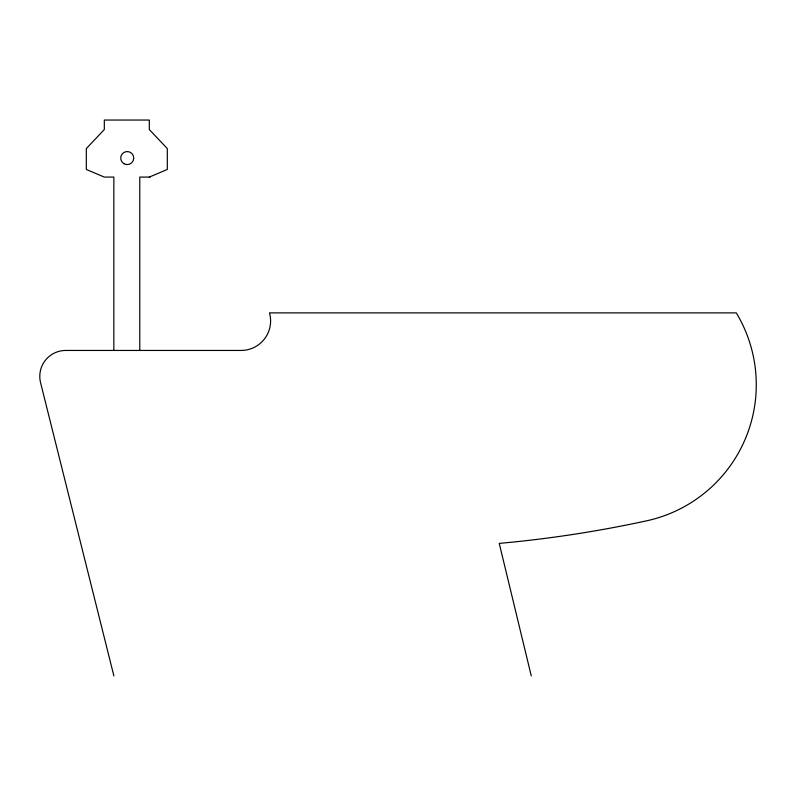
<?xml version="1.0" encoding="UTF-8"?>
<svg xmlns="http://www.w3.org/2000/svg" width="796" height="796" viewBox="0 0 796 796"><rect width="100%" height="100%" fill="white"/><g stroke="black" fill="none" stroke-linecap="round" stroke-linejoin="round"><path stroke-width="1.19" d="M149.31 177.08L167.309 169.478L167.309 148.563L149.31 129.549L149.31 120.047M148.494 120.047L104.316 120.047L104.316 129.549L86.316 148.563L86.316 169.478L104.316 177.08L113.848 177.08L113.848 350.449M150.136 177.08L139.778 177.08L139.778 350.449M113.888 675.953L40.566 382.667A25.93 25.93 0 0 1 65.73 350.449L241.098 350.449A29.512 29.512 0 0 0 269.486 312.888L736.29 312.888A139.24 139.24 0 0 1 646.601 520.823A1200.667 1200.667 0 0 1 499.241 543.389L531.28 675.953M123.957 163.737A6.547 6.547 0 0 0 133.768 158.076A6.547 6.547 0 0 0 123.957 152.404A6.547 6.547 0 0 0 123.957 163.737"/></g></svg>
